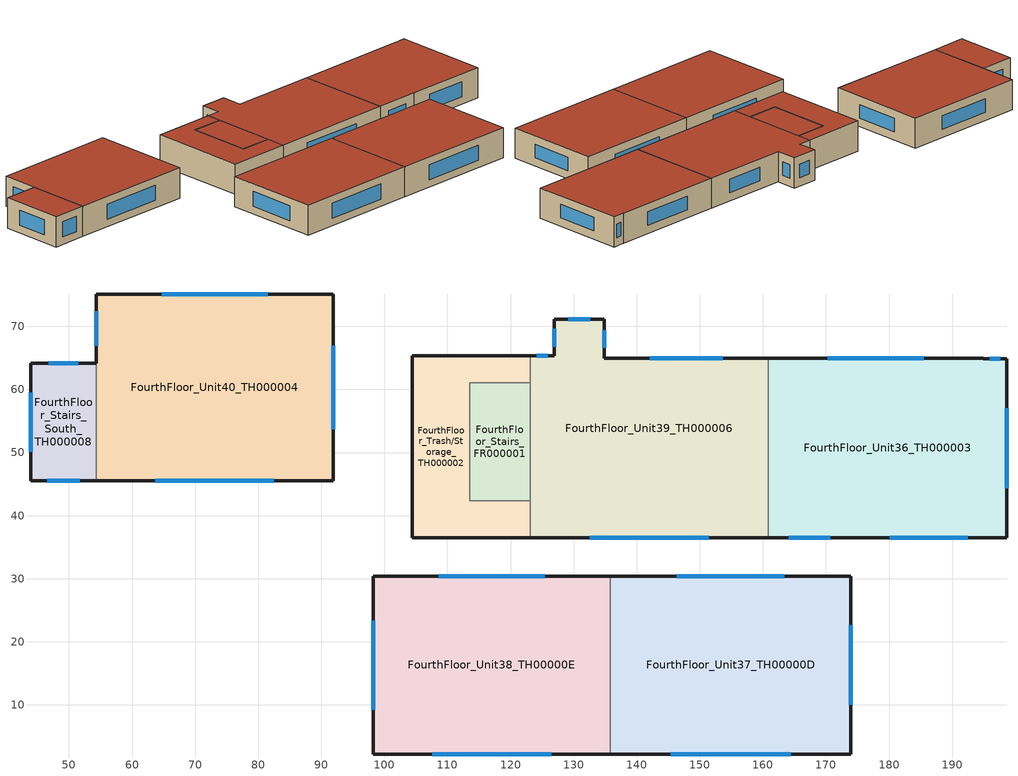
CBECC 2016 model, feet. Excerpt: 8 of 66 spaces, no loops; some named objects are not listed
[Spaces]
FourthFloor_Unit36_TH000003
 floor to ThirdFloor_Unit24_SC000005 (T24 Internal Ceiling/Floor): 194.95,64.84 198.64,64.84 198.64,36.49 173.95,36.49 160.85,36.49 160.85,64.92 194.95,64.92 z33
 wall outside (WoodWallU079): 160.85,36.49 173.95,36.49 198.64,36.49 198.64,64.84 194.95,64.84 194.95,64.92 160.85,64.92 z33:42
 wall to FourthFloor_Unit39_TH000006 (T24 Internal Partition): 160.85,64.92 160.85,36.49 z33:42
 window (Solarban 70XL on clear): 180.12,36.49 192.47,36.49 / 164.12,36.49 170.68,36.49 z35.25:39.75; 198.64,44.32 198.64,57 / 197.62,64.84 195.97,64.84 / 185.52,64.92 170.27,64.92 z35.49:39.51
 roof outside (FlatResWoodFramingAndOtherRoofU034): 198.64,64.84 194.95,64.84 194.95,64.92 160.85,64.92 160.85,36.49 173.95,36.49 198.64,36.49 z42
FourthFloor_Unit39_TH000006
 floor to ThirdFloor_Unit26_SC00000A (T24 Internal Ceiling/Floor): 134.84,64.92 160.85,64.92 160.85,36.49 123.09,36.5 123.09,65.34 126.96,65.34 126.96,71.1 134.84,71.1 z33
 wall outside (WoodWallU079): 160.85,64.92 134.84,64.92 134.84,71.1 126.96,71.1 126.96,65.34 123.09,65.34 / 123.09,36.5 160.85,36.49 z33:42
 wall to FourthFloor_Trash/Storage_TH000002 (Demising Wall U0.076): 123.09,65.34 123.09,61.02 / 123.09,42.34 123.09,36.5 z33:42
 wall to FourthFloor_Stairs_FR000001 (Demising Wall U0.076): 123.09,61.02 123.09,42.34 z33:42
 window (Solarban 70XL on clear): 134.84,66.63 134.84,69.39 / 132.66,71.1 129.14,71.1 / 153.66,64.92 142.03,64.92 / 125.89,65.34 124.16,65.34 z35.49:39.51; 132.53,36.49 151.41,36.49 / 126.96,69.66 126.96,66.78 z35.25:39.75
 roof outside (FlatResWoodFramingAndOtherRoofU034): 160.85,64.92 134.84,64.92 134.84,71.1 126.96,71.1 126.96,65.34 123.09,65.34 123.09,36.5 160.85,36.49 z42
FourthFloor_Unit40_TH000004
 floor to ThirdFloor_Unit31_SC000006 (T24 Internal Ceiling/Floor): 91.86,45.49 54.3,45.49 54.3,75.13 91.86,75.13 z33
 wall outside (WoodWallU079): 54.3,45.49 91.86,45.49 91.86,75.13 54.3,75.13 54.3,64.16 z33:42
 wall to FourthFloor_Stairs_South_TH000008 (Demising Wall U0.076): 54.3,64.16 54.3,45.49 z33:42
 window (Solarban 70XL on clear): 91.86,53.68 91.86,66.94 / 81.48,75.13 64.68,75.13 z35.49:39.51; 63.69,45.49 82.47,45.49 / 54.3,72.39 54.3,66.9 z35.25:39.75
 roof outside (FlatResWoodFramingAndOtherRoofU034): 91.86,75.13 54.3,75.13 54.3,45.49 91.86,45.49 z42
FourthFloor_Stairs_South_TH000008
 floor to ThirdFloor_Stairs_South_SC00000C (T24 Internal Ceiling/Floor): 54.3,45.49 43.96,45.49 43.96,64.16 54.3,64.16 z33
 wall outside (WoodWallU079): 54.3,64.16 43.96,64.16 43.96,45.49 54.3,45.49 z33:42
 window (Solarban 70XL on clear): 46.54,45.49 51.71,45.49 / 43.96,59.49 43.96,50.16 z35.25:39.75; 51.44,64.16 46.82,64.16 z35.49:39.51
 roof outside (FlatResWoodFramingAndOtherRoofU034): 54.3,64.16 43.96,64.16 43.96,45.49 54.3,45.49 z42
FourthFloor_Trash/Storage_TH000002
 floor to ThirdFloor_Trash/Storage_SC000003 (T24 Internal Ceiling/Floor): 123.09,61.02 113.51,61.02 113.51,42.34 123.09,42.34 123.09,36.5 104.44,36.5 104.44,65.34 123.09,65.34 z33
 wall outside (WoodWallU079): 123.09,65.34 104.44,65.34 104.44,36.5 123.09,36.5 z33:42
 wall to FourthFloor_Stairs_FR000001 (T24 Internal Partition): 123.09,42.34 113.51,42.34 113.51,61.02 123.09,61.02 z33:42
 roof outside (FlatResWoodFramingAndOtherRoofU034): 123.09,42.34 113.51,42.34 113.51,61.02 123.09,61.02 123.09,65.34 104.44,65.34 104.44,36.5 123.09,36.5 z42
FourthFloor_Stairs_FR000001
 floor to ThirdFloor_Stairs_TH000000 (T24 Internal Ceiling/Floor): 123.09,42.34 113.51,42.34 113.51,61.02 123.09,61.02 z33
 roof outside (FlatResWoodFramingAndOtherRoofU034): 123.09,61.02 113.51,61.02 113.51,42.34 123.09,42.34 z42
FourthFloor_Unit37_TH00000D
 floor to ThirdFloor_Unit25_SC000011 (T24 Internal Ceiling/Floor): 173.95,2.21 135.83,2.21 135.83,30.42 173.95,30.42 z33
 wall outside (WoodWallU079): 135.83,2.21 173.95,2.21 173.95,30.42 135.83,30.42 z33:42
 wall to FourthFloor_Unit38_TH00000E (T24 Internal Partition): 135.83,30.42 135.83,2.21 z33:42
 window (Solarban 70XL on clear): 145.36,2.21 164.42,2.21 z35.25:39.75; 173.95,10.01 173.95,22.63 / 163.41,30.42 146.36,30.42 z35.49:39.51
 roof outside (FlatResWoodFramingAndOtherRoofU034): 173.95,30.42 135.83,30.42 135.83,2.21 173.95,2.21 z42
FourthFloor_Unit38_TH00000E
 floor to ThirdFloor_Unit27_SC000012 (T24 Internal Ceiling/Floor): 135.83,2.21 98.19,2.21 98.19,30.42 135.83,30.42 z33
 wall outside (WoodWallU079): 135.83,30.42 98.19,30.42 98.19,2.21 135.83,2.21 z33:42
 window (Solarban 70XL on clear): 107.6,2.21 126.42,2.21 / 98.19,23.37 98.19,9.26 z35.25:39.75; 125.42,30.42 108.59,30.42 z35.49:39.51
 roof outside (FlatResWoodFramingAndOtherRoofU034): 135.83,30.42 98.19,30.42 98.19,2.21 135.83,2.21 z42
[Proj]
East Union: StdsVersion=Compliance2016; GasType=NaturalGas; NatGasAvail=0; CliZn=ClimateZone9; StAddress=-specify-; City=-specify-; State=CA; ZipCode=0; CalculateEnergyCosts=0; AvgElecCost=13.41; AvgOtherFuelCost=0; DocAuthName=-specify-; DocAuthCEAIdent=-specify-; DocAuthCompany=-specify-; DocAuthAddress=-specify-; DocAuthCity=-specify-; DocAuthState=CA; DocAuthZipCode=0; DocAuthPhone=-specify-; EnvDsgnrName=-specify-; EnvDsgnrLicense=-specify-; EnvDsgnrCompany=-specify-; EnvDsgnrAddress=-specify-; EnvDsgnrCity=-specify-; EnvDsgnrState=CA; EnvDsgnrZipCode=0; EnvDsgnrPhone=-specify-; LtgDsgnrName=-specify-; LtgDsgnrLicense=-specify-; LtgDsgnrCompany=-specify-; LtgDsgnrAddress=-specify-; LtgDsgnrCity=-specify-; LtgDsgnrState=CA; LtgDsgnrZipCode=0; LtgDsgnrPhone=-specify-; MechDsgnrName=-specify-; MechDsgnrLicense=-specify-; MechDsgnrCompany=-specify-; MechDsgnrAddress=-specify-; MechDsgnrCity=-specify-; MechDsgnrState=CA; MechDsgnrZipCode=0; MechDsgnrPhone=-specify-; WeatherStation=LOS-ANGELES-DOWNTOWN_722874; QuickAnalysis=0; UseExcptDsgnModel=0; NarrativeDetails=-specify-; CompType=NewComplete; CompPathEnv=Performance; EnvDetailsLctn=-specify-; CompPathMech=Performance; MechDetailsLctn=-specify-; CompPathDHW=Performance; DHWDetailsLctn=-specify-; CompPathLtg=Performance; LtgDetailsLctn=-specify-; CompPathKit=NA; CompPathComputerRm=NA; CompPathLab=NA
[Bldg]
Building: RelocPubSchoolBldg=0; BldgAz=0; TotStoryCnt=5; AboveGrdStoryCnt=4
[Mat]
Name | CodeCat | CodeItem
Air - Wall | Air | Air - Cavity - Wall Roof Ceiling - 4 in. or more
Compliance Insulation R28.63 | Insulation Board | Compliance Insulation R28.63
Compliance Insulation R2.19 | Insulation Board | Compliance Insulation R9.80
Concrete - 140 lb/ft3 - 6 in. | Concrete | Concrete - 140 lb/ft3 - 6 in.
Gypsum Board - 1/2 in. | Bldg Board and Siding | Gypsum Board - 1/2 in.
Gypsum Board - 3/8 in. | Bldg Board and Siding | Gypsum Board - 3/8 in.
Metal Standing Seam - 1/16 in. | Roofing | Metal Standing Seam - 1/16 in.
Plywood - 3/4 in. | Bldg Board and Siding | Plywood - 3/4 in.
Plywood - 5/8 in. | Bldg Board and Siding | Plywood - 5/8 in.
[FenCons]
Solarban 70XL on clear: FenType=VerticalFenestration; FenProdType=FixedWindow; AssmContext=Manufactured; CertificationMthd=NFRCRated; GreenhouseGardenWin=0; WinDivider=TrueDividedLite; SHGC=0.242; UFactor=0.336; VT=0.502; ShdgCred=0; DynamicGlz=0
[ConsAssm]
T24 Internal Ceiling/Floor: CompatibleSurfType=InteriorFloor; SpecMthd=Layers; MatRef=( Plywood - 3/4 in., Concrete - 140 lb/ft3 - 6 in., Gypsum Board - 1/2 in. )
WoodWallU079: CompatibleSurfType=ExteriorWall; SpecMthd=Layers; MatRef=( Plywood - 5/8 in., Compliance Insulation R2.19, Air - Wall, Gypsum Board - 3/8 in. )
T24 Internal Partition: CompatibleSurfType=InteriorWall; SpecMthd=Layers; MatRef=( Gypsum Board - 1/2 in., Gypsum Board - 1/2 in. )
FlatResWoodFramingAndOtherRoofU034: CompatibleSurfType=Roof; SpecMthd=Layers; MatRef=( Metal Standing Seam - 1/16 in., Compliance Insulation R28.63 ); FieldAppliedCoating=0; CRRCInitialRefl=0.9; CRRCAgedRefl=0.85; CRRCInitialEmit=0.85; CRRCAgedEmit=0.85; RoofDens=0; BuiltUpRoof=0; BallastedRoof=0
Demising Wall U0.076: CompatibleSurfType=InteriorWall; MatRef=( Plywood - 5/8 in., Compliance Insulation R2.19, Air - Wall, Gypsum Board - 3/8 in. )
[Story]
Fourth Floor
[Spc] Story=Fourth Floor; FlrToCeilingHgt=9; OccFrac=0.5; FxdSeat=0; EnvStatus=New; LtgStatus=New; IntLtgSpecMthd=AreaCategoryMethod; IntLtgRegHtGnSpcFrac=0; IntLtgRegHtGnRadFrac=0; SkyltReqExcptFrac=0; ElevCnt=0; ElevLostFrac=0; EscalCnt=0; EscalLostFrac=0; VentPerPerson=0; VentACH=0; VentPerSpc=0; ExhPerArea=0; ExhACH=0
Name | CondgType | ThrmlZnRef | Vol | SpcFunc | IntLPDReg | RecptPwrDens | ResDHWSysRef | VentPerArea | ExhPerSpc | DwellingUnitTypeCnt | DwellingUnitTypeArea
FourthFloor_Unit36_TH000003 | DirectlyConditioned | Zn FourthFloor_Unit36 | 9669.26 | High-Rise Residential Living Spaces | 0.5 | 0.5 | DHW | 0.06 | 50 | ( 0, 1, 0, 0, 0, 0 ) | ( 0, 0, 0, 0, 0 )
FourthFloor_Unit40_TH000004 | DirectlyConditioned | Zn FourthFloor_Unit40 | 10019.4 | High-Rise Residential Living Spaces | 0.5 | 0.5 | DHW | 0.06 | 100 | ( 0, 0, 1, 0, 0, 0 ) | ( 0, 0, 0, 0, 0 )
FourthFloor_Unit39_TH000006 | DirectlyConditioned | Zn FourthFloor_Unit39 | 10114.8 | High-Rise Residential Living Spaces | 0.5 | 0.5 | DHW | 0.06 | 100 | ( 0, 0, 1, 0, 0, 0 ) | ( 0, 0, 0, 0, 0 )
FourthFloor_Stairs_South_TH000008 | Unconditioned | Zn FourthFloor_Stairs_South | 1737.87 | Corridors, Restrooms, Stairs, and Support Areas | 0.6 | 0.2 |  | 0.15 | 0
FourthFloor_Unit37_TH00000D | DirectlyConditioned | Zn FourthFloor_Unit37 | 9680.41 | High-Rise Residential Living Spaces | 0.5 | 0.5 | DHW | 0.06 | 100 | ( 0, 0, 1, 0, 0, 0 ) | ( 0, 0, 0, 0, 0 )
FourthFloor_Unit38_TH00000E | DirectlyConditioned | Zn FourthFloor_Unit38 | 9554.91 | High-Rise Residential Living Spaces | 0.5 | 0.5 | DHW | 0.06 | 100 | ( 0, 0, 1, 0, 0, 0 ) | ( 0, 0, 0, 0, 0 )
FourthFloor_Trash/Storage_TH000002 | Unconditioned | Zn FourthFloor_Trash/Storage | 3228.74 | Corridors, Restrooms, Stairs, and Support Areas |  | 0.2 |  | 0.15 | 0
FourthFloor_Stairs_FR000001 | Unconditioned | Zn FourthFloor_Stairs | 1610.56 | Corridors, Restrooms, Stairs, and Support Areas | 1.39703 | 0.2 |  | 0.15 | 0
[IntLtgSys] PwrReg=1; LumRef=( 4 Can, - none -, - none -, - none -, - none - ); AllowLen=0; AllowArea=0; LumMntgHgt=0; IsAcceptanceTestReqdRpt=0; LtgCtrlCntRpt=0
Name | Spc | LumCnt
FourthFloor_SouthStairs | FourthFloor_Stairs_South_TH000008 | ( 4, 0, 0, 0, 0 )
FourthFloor_Stairs | FourthFloor_Stairs_FR000001 | ( 5, 0, 0, 0, 0 )
[ThrmlZn]
Name | Type | VentSrc | PriAirCondgSysRef | VentCtrlMthd | VentSpecMthd | ExhSysRef
Zn FourthFloor_Stairs; Zn FourthFloor_Trash/Storage; Zn FourthFloor_Stairs_South | Unconditioned | None
Zn FourthFloor_Unit38 | Conditioned | Natural | FCU 3 Unit 38 | Fixed | Maximum | EF-1 - Unit 38
Zn FourthFloor_Unit37 | Conditioned | Natural | FCU 3 Unit 37 | Fixed | Maximum | EF-1 - Unit 37
Zn FourthFloor_Unit39 | Conditioned | Natural | FCU 3 Unit 39 | Fixed | Maximum | EF-1 - Unit 39
Zn FourthFloor_Unit40 | Conditioned | Natural | FCU 2 Unit 40 | Fixed | Maximum | EF-1 - Unit 40
Zn FourthFloor_Unit36 | Conditioned | Natural | FCU 2 Unit 36 | Fixed | Maximum | EF-1 - 1BR Unit 36
